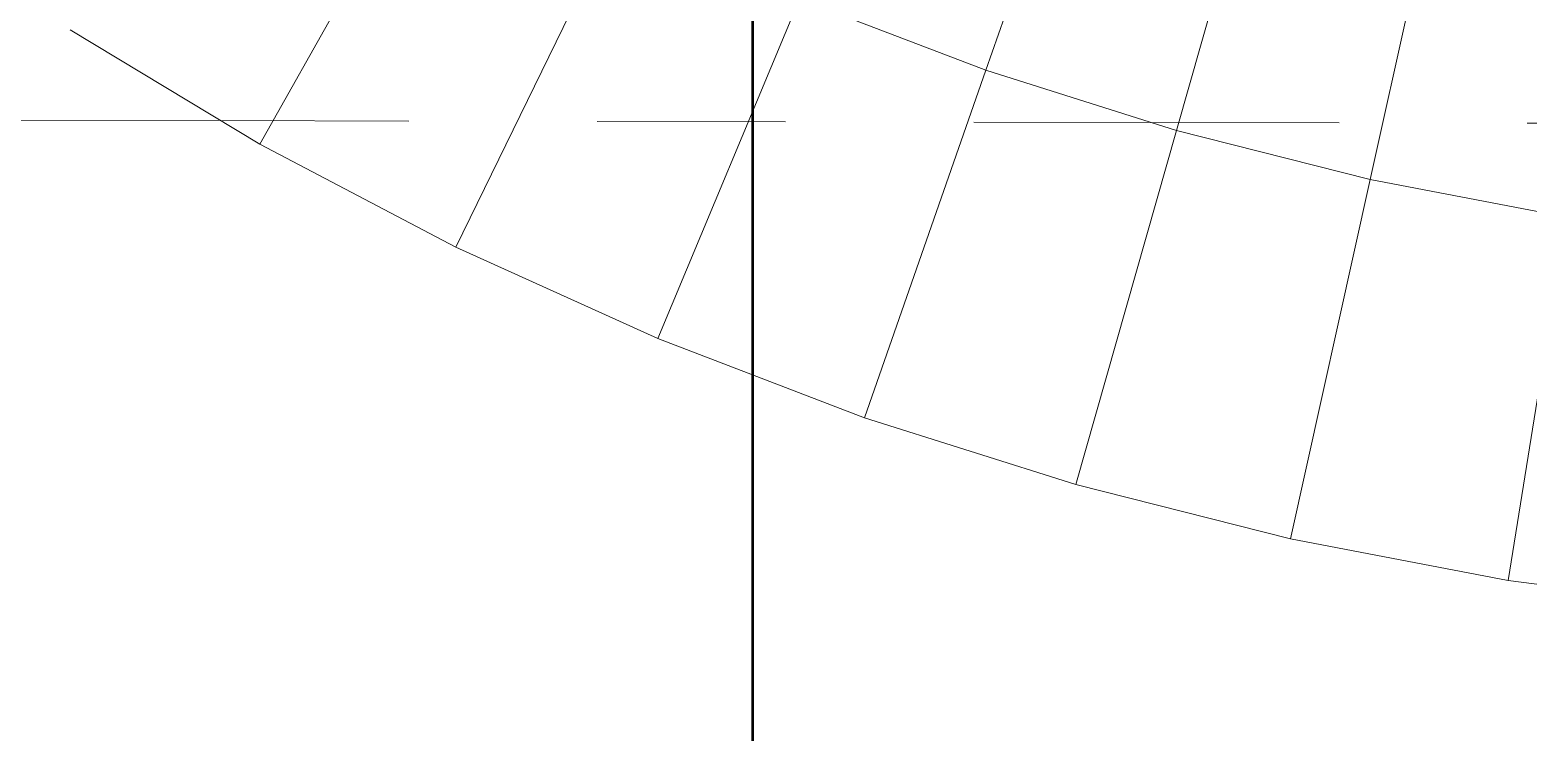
# Model space of a CAD drawing. Header units: metres. Extents: x -1150 to -1098, y 3 to 550.
# Drawn here: x -1112.449 to -1111.653, y 509.23 to 509.603 of the extents above; entities that cross this region are included whole.
import ezdxf

# ---------------------------------------------------------------- set-up
doc = ezdxf.new("R2010")
doc.units = ezdxf.units.M
doc.linetypes.add('JacobsDash', pattern=[0.0045, 0.003, -0.0015])
for name, color, linetype, lineweight in [('A-DETL-GENF', 7, 'Continuous', 9), ('A-FLOR', 7, 'Continuous', 50), ('S-BEAM', 7, 'Continuous', 50), ('S-BEAM-HDLN', 7, 'JacobsDash', 18)]:
    doc.layers.add(name, color=color, linetype=linetype, lineweight=lineweight)

# ---------------------------------------------------------------- blocks, each defined once
blk = doc.blocks.new('CS_DET_Rebar Combined - Multiple Bar-7466114-DRG-2873131 - DECK REINFORCEMENT PLAN')
at = {"layer": 'A-DETL-GENF', "lineweight": 50}
blk.add_line((0, 0), (1.96893, 0), dxfattribs=at)

msp = doc.modelspace()

# ---------------------------------------------------------------- linework, layer by layer
at = {"layer": 'A-FLOR', "color": 252, "lineweight": 13, "true_color": 0x888888}
for p, q in [((-1111.82969, 509.90101), (-1111.94125, 509.5818)), ((-1111.74749, 509.87498), (-1111.84005, 509.54975)), ((-1111.66391, 509.85383), (-1111.73716, 509.52371)), ((-1112.23104, 509.71283), (-1112.32701, 509.54248)), ((-1112.13707, 509.66348), (-1112.22284, 509.48778)), ((-1112.04037, 509.61975), (-1112.11563, 509.4393)), ((-1111.94125, 509.5818), (-1112.04037, 509.61975)), ((-1112.42777, 509.60323), (-1112.32701, 509.54248)), ((-1111.94125, 509.5818), (-1112.00575, 509.39723)), ((-1111.84005, 509.54975), (-1111.94125, 509.5818)), ((-1111.84005, 509.54975), (-1111.89357, 509.3617)), ((-1111.73716, 509.52371), (-1111.84005, 509.54975)), ((-1112.32701, 509.54248), (-1112.22284, 509.48778)), ((-1111.73716, 509.52371), (-1111.77951, 509.33284)), ((-1111.63292, 509.50379), (-1111.73716, 509.52371)), ((-1111.63292, 509.50379), (-1111.66395, 509.31075)), ((-1112.22284, 509.48778), (-1112.11563, 509.4393)), ((-1112.11563, 509.4393), (-1112.00575, 509.39723)), ((-1112.00575, 509.39723), (-1111.89357, 509.3617)), ((-1111.89357, 509.3617), (-1111.77951, 509.33284)), ((-1111.77951, 509.33284), (-1111.66395, 509.31075)), ((-1111.66395, 509.31075), (-1111.54728, 509.29551))]:
    msp.add_line(p, q, dxfattribs=at)
at = {"layer": 'S-BEAM', "lineweight": 13}
msp.add_line((-1125.41538, 509.57943), (-1112.34783, 509.55504), dxfattribs=at)
at = {"layer": 'S-BEAM-HDLN', "lineweight": 13}
for p, q in [((-1112.34778, 509.55504), (-1111.85402, 509.55412)), ((-1111.85369, 509.55412), (-1111.40332, 509.55328))]:
    msp.add_line(p, q, dxfattribs=at)

# ---------------------------------------------------------------- block references
at = {"layer": 'A-DETL-GENF', "rotation": 90.0000000000008}
msp.add_blockref('CS_DET_Rebar Combined - Multiple Bar-7466114-DRG-2873131 - DECK REINFORCEMENT PLAN', (-1112.06501, 507.86907), dxfattribs=at)

doc.saveas('drawing.dxf')
